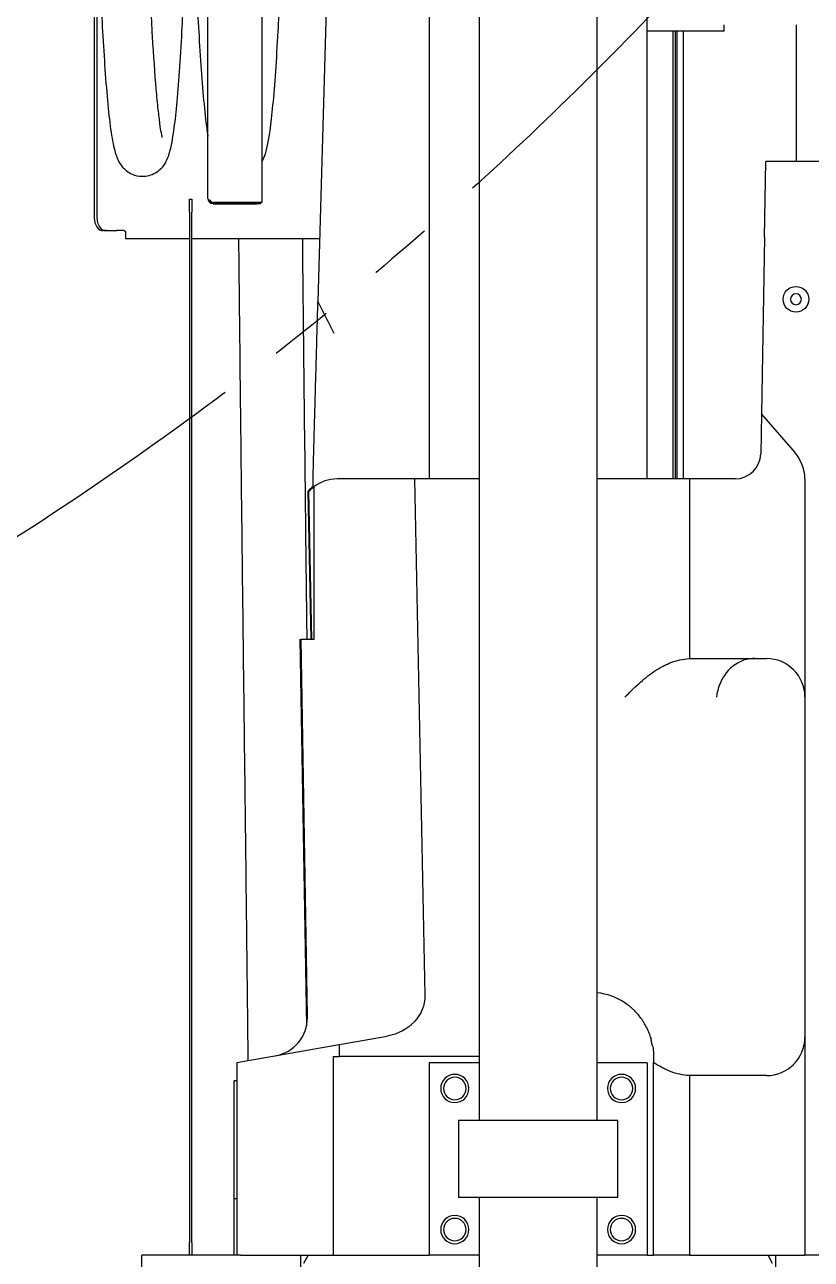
# Model space of a CAD drawing. Header units: millimetres. Extents: x 10462777 to 22643323, y 453826 to 1389191.
# Drawn here: x 11290172 to 11290786, y 580603 to 581565 of the extents above; entities that cross this region are included whole.
import ezdxf

# ---------------------------------------------------------------- set-up
doc = ezdxf.new("R2010")
doc.units = ezdxf.units.MM
doc.header["$LTSCALE"] = 200
doc.header["$MEASUREMENT"] = 0
doc.linetypes.add('PHANTOM', pattern=[2.5, 1.25, -0.25, 0.25, -0.25, 0.25, -0.25])
doc.layers.get('0').update_dxf_attribs({"linetype": 'CONTINUOUS'})
doc.layers.add('2', color=2, linetype='CONTINUOUS')
doc.layers.add('5', color=4, linetype='CONTINUOUS')
doc.layers.add('LAYOUT', color=8, linetype='CONTINUOUS', lineweight=25)

# ---------------------------------------------------------------- blocks, each defined once
blk = doc.blocks.new('A$C7DA30AB0')
at = {"layer": 'LAYOUT', "color": 6, "linetype": 'PHANTOM'}
blk.add_circle((3030.45, 3025.99, 0), 2693.02, dxfattribs=at)

msp = doc.modelspace()

# ---------------------------------------------------------------- linework, layer by layer
at = {"layer": '2', "color": 252, "linetype": 'Continuous'}
for p, q in [((11290487.91598, 582561.35677, 0), (11290487.91598, 581210.93165, 0)), ((11290657.81339, 581210.93165, 0), (11290657.81339, 582561.35677, 0)), ((11290315.36103, 581429.41224, 0), (11290315.36103, 582501.42746, 0)), ((11290357.36162, 582504.42551, 0), (11290357.36162, 581426.41419, 0)), ((11290226.69682, 581994.40353, 0), (11290226.69682, 581414.39529, 0)), ((11290228.81817, 581660.96223, 0), (11290228.81817, 581414.39529, 0)), ((11290677.86618, 581559.95064, 0), (11290677.86618, 581210.92006, 0)), ((11290679.8662, 581210.94693, 0), (11290679.8662, 581559.91705, 0)), ((11290680.86622, 581559.89974, 0), (11290680.86622, 581210.92315, 0)), ((11290685.86629, 581559.89974, 0), (11290685.86629, 581210.92315, 0)), ((11290774.36755, 581458.39968, 0), (11290774.36755, 581564.91378, 0)), ((11290300.86082, 581428.91223, 0), (11290302.86085, 581428.91223, 0)), ((11290300.86082, 581418.91209, 0), (11290300.86082, 581428.91223, 0)), ((11290302.86085, 581428.91223, 0), (11290302.86085, 581418.91209, 0)), ((11290319.36108, 581426.41419, 0), (11290317.71542, 581426.41419, 0)), ((11290318.00693, 581426.41219, 0), (11290319.36108, 581426.41219, 0)), ((11290353.36157, 581426.41419, 0), (11290319.36108, 581426.41419, 0)), ((11290319.36108, 581426.41219, 0), (11290353.36157, 581426.41219, 0)), ((11290319.36108, 581425.41218, 0), (11290353.36157, 581425.41218, 0)), ((11290357.36162, 581426.41419, 0), (11290353.36157, 581426.41419, 0)), ((11290353.36157, 581426.41219, 0), (11290356.36161, 581426.41219, 0)), ((11290356.36161, 581425.41218, 0), (11290353.36157, 581425.41218, 0)), ((11290356.36161, 581426.41219, 0), (11290356.36161, 581425.41218, 0)), ((11290300.86082, 581418.91209, 0), (11290300.86082, 580615.90068, 0)), ((11290302.86085, 580615.90068, 0), (11290302.86085, 581418.91209, 0)), ((11290235.88934, 581404.39515, 0), (11290233.76798, 581404.39515, 0)), ((11290235.88934, 581404.39515, 0), (11290244.20316, 581404.39515, 0)), ((11290246.32451, 581404.39515, 0), (11290244.20316, 581404.39515, 0)), ((11290250.00348, 581404.39515, 0), (11290246.32451, 581404.39515, 0)), ((11290251.00349, 581403.39514, 0), (11290251.00349, 581398.39506, 0)), ((11290251.00349, 581398.39506, 0), (11290300.86467, 581398.39506, 0)), ((11290302.86087, 581398.39506, 0), (11290402.49158, 581398.39506, 0)), ((11290337.8616, 580741.8613, 0), (11290335.86132, 580741.8613, 0)), ((11290335.86132, 580649.93611, 0), (11290335.86132, 580741.8613, 0)), ((11290337.8616, 580649.93611, 0), (11290335.86132, 580649.93611, 0)), ((11290335.86132, 580605.89887, 0), (11290335.86132, 580649.93611, 0)), ((11290300.86082, 580605.90054, 0), (11290300.86082, 580615.90068, 0)), ((11290302.86085, 580615.90068, 0), (11290302.86085, 580605.90054, 0)), ((11290340.77239, 580605.90054, 0), (11290263.8603, 580605.90054, 0)), ((11290263.8603, 580465.89855, 0), (11290263.8603, 580605.90054, 0)), ((11290387.86206, 580595.89915, 0), (11290387.86206, 580605.90054, 0)), ((11290393.63564, 580605.90054, 0), (11290390.00568, 580599.61326, 0)), ((11290755.72369, 580599.61326, 0), (11290752.09373, 580605.90054, 0)), ((11290757.86731, 580605.90054, 0), (11290757.86731, 580595.89915, 0))]:
    msp.add_line(p, q, dxfattribs=at)
at = {"layer": '2', "color": 124, "linetype": 'Continuous'}
for p, q in [((11290414.61244, 581835.91801, 0), (11290401.12966, 581349.11383, 0)), ((11290717.86674, 581559.91409, 0), (11290657.82038, 581559.91409, 0)), ((11290717.86674, 581559.91409, 0), (11290717.86674, 581564.91429, 0)), ((11290749.33569, 581399.31722, 0), (11290750.36721, 581458.41265, 0)), ((11290841.3685, 581458.41265, 0), (11290750.36721, 581458.41265, 0)), ((11290749.33569, 581399.31722, 0), (11290746.93277, 581261.65384, 0)), ((11290746.93277, 581261.65384, 0), (11290746.39003, 581230.56036, 0)), ((11290771.59116, 581233.4236, 0), (11290746.93277, 581261.65384, 0)), ((11290476.4397, 581210.90913, 0), (11290416.08037, 581210.90913, 0)), ((11290526.86454, 581210.90913, 0), (11290476.4397, 581210.90913, 0)), ((11290476.4397, 581210.90913, 0), (11290484.55472, 580808.28562, 0)), ((11290690.79972, 581210.90913, 0), (11290618.86518, 581210.90913, 0)), ((11290690.79972, 581210.90913, 0), (11290690.79972, 581070.86988, 0)), ((11290726.39279, 581210.90913, 0), (11290690.79972, 581210.90913, 0)), ((11290780.86764, 581210.90913, 0), (11290780.86764, 581040.90672, 0)), ((11290395.79122, 581085.90736, 0), (11290393.46248, 581201.447, 0)), ((11290396.39689, 581085.90736, 0), (11290394.0712, 581201.29552, 0)), ((11290397.8622, 581204.74406, 0), (11290397.8622, 581085.90736, 0)), ((11290386.98361, 581085.90736, 0), (11290392.24059, 580784.73532, 0)), ((11290386.98361, 581085.90736, 0), (11290387.73364, 581085.90736, 0)), ((11290387.73362, 581085.90736, 0), (11290392.86174, 580792.11767, 0)), ((11290397.8622, 581085.90736, 0), (11290387.73362, 581085.90736, 0)), ((11290692.09447, 581070.90714, 0), (11290750.86721, 581070.90714, 0)), ((11290780.86764, 581040.90672, 0), (11290780.86764, 580775.90295, 0)), ((11290392.87407, 580791.41125, 0), (11290392.86174, 580792.11767, 0)), ((11290337.86135, 580756.01329, 0), (11290417.56198, 580770.06666, 0)), ((11290417.56198, 580770.06666, 0), (11290455.15867, 580776.69597, 0)), ((11290417.56198, 580770.06666, 0), (11290417.56198, 580760.90274, 0)), ((11290780.86764, 580775.90295, 0), (11290780.86764, 580605.90054, 0)), ((11290412.94312, 580760.90274, 0), (11290412.94312, 580605.90054, 0)), ((11290412.94312, 580760.90274, 0), (11290417.56198, 580760.90274, 0)), ((11290526.86356, 580760.90274, 0), (11290417.56198, 580760.90274, 0)), ((11290337.86135, 580756.01329, 0), (11290337.86135, 580605.90054, 0)), ((11290662.86596, 580605.90054, 0), (11290662.86596, 580756.19973, 0)), ((11290690.79972, 580745.93979, 0), (11290690.79972, 580605.90054, 0)), ((11290750.86721, 580745.90253, 0), (11290692.09447, 580745.90253, 0)), ((11290340.77428, 580605.90054, 0), (11290412.94312, 580605.90054, 0)), ((11290412.94312, 580605.90054, 0), (11290487.8653, 580605.90054, 0)), ((11290657.8636, 580605.90054, 0), (11290662.86596, 580605.90054, 0)), ((11290690.79972, 580605.90054, 0), (11290662.86596, 580605.90054, 0)), ((11290690.79972, 580605.90054, 0), (11290780.86764, 580605.90054, 0)), ((11290997.87072, 580605.90054, 0), (11290780.86764, 580605.90054, 0))]:
    msp.add_line(p, q, dxfattribs=at)
msp.add_circle((11290773.86754, 581350.91112, 0), 10.00014, dxfattribs=at)
at = {"layer": '2', "color": 124, "linetype": 'Continuous', "extrusion": (0, 0, -1)}
for centre, radius in [((-11290773.86754, 581350.91112, 0), 4.25006), ((-11290507.86376, 580735.90238, 0), 8.75012), ((-11290637.86561, 580735.90238, 0), 8.75012), ((-11290507.86376, 580625.90082, 0), 8.75012), ((-11290637.86561, 580625.90082, 0), 8.75012)]:
    msp.add_circle(centre, radius, dxfattribs=at)
at = {"layer": '2', "color": 252, "linetype": 'Continuous'}
for radius, start, end in [(4.00006, 180, 207.78069021), (3.00004, 246.70254921, 270)]:
    msp.add_arc((11290319.36108, 581429.41224, 0), radius, start, end, dxfattribs=at)
at = {"layer": '2', "color": 252, "linetype": 'Continuous', "extrusion": (0, 0, -1)}
msp.add_arc((-11290319.36108, 581429.41224, 0), 4.00006, 270, 294.29345696, dxfattribs=at)
at = {"layer": '2', "color": 124, "linetype": 'Continuous'}
for centre, radius, start, end in [((11290726.39279, 581230.90942, 0), 20.00028, 270, 359.00000004), ((11290416.08037, 581180.90871, 0), 30.00043, 90, 127.39190417), ((11290415.33035, 581180.90871, 0), 30.00043, 126.6898114, 136.79584153), ((11290750.86721, 581040.90672, 0), 30.00043, 0, 90), ((11290612.86525, 580760.90274, 0), 50.00071, 56.35073961, 83.10921518), ((11290362.87822, 580790.88767, 0), 30.00043, 279.99999994, 0.99999996), ((11290750.86721, 580775.90295, 0), 30.00043, 270, 0)]:
    msp.add_arc(centre, radius, start, end, dxfattribs=at)
at = {"layer": '2', "color": 124, "linetype": 'Continuous', "extrusion": (0, 0, -1)}
msp.add_arc((-11290416.08037, 581180.90871, 0), 30.00043, 42.80855341, 52.60809583, dxfattribs=at)
at = {"layer": '2', "color": 252, "linetype": 'Continuous'}
for centre, major_axis, ratio, start_param, end_param in [((11290319.36108, 581429.41224, 0), (-4.00006, 0), 0.999333334, 0, 0.484864512), ((11290233.76798, 581414.39529, 0), (0, -10.00014), 0.707106781, 4.71238898, 6.283185307), ((11290235.88934, 581414.39529, 0), (0, 10.00014), 0.707106781, 1.570796327, 3.141592654)]:
    msp.add_ellipse(centre, major_axis=major_axis, ratio=ratio, start_param=start_param, end_param=end_param, dxfattribs=at)
at = {"layer": '2', "color": 124, "linetype": 'Continuous'}
for centre, major_axis, ratio, start_param, end_param in [((11290694.26387, 581210.90913, 0), (-86.60377, 0), 0.577350269, 3.141592654, 3.608674786), ((11290737.92635, 581040.90672, 0), (-10.16641, -28.7675), 0.837280089, 3.642192366, 5.000074551), ((11290778.91075, 581040.90672, 0), (-50.1116, 24.98226), 0.331472146, 5.696409769, 5.90932391)]:
    msp.add_ellipse(centre, major_axis=major_axis, ratio=ratio, start_param=start_param, end_param=end_param, dxfattribs=at)
at = {"layer": '2', "color": 124, "linetype": 'Continuous', "extrusion": (0, 0, -1)}
msp.add_ellipse((11290449.94915, 580806.24062, 0), major_axis=(34.21657, 6.03331), ratio=0.863460287, start_param=0.133570382, end_param=1.570796327, dxfattribs=at)
at = {"layer": '2', "color": 27, "linetype": 'Continuous'}
for points, knots in [([(11290279.51494, 581477.34538, 0), (11290280.13966, 581476.48084, 0), (11290278.9335, 581480.00045, 0), (11290278.03753, 581487.10033, 0), (11290276.54363, 581498.7814, 0), (11290274.51959, 581519.94836, 0), (11290272.08857, 581554.60443, 0), (11290269.61501, 581604.01354, 0), (11290267.34278, 581663.33982, 0), (11290265.33281, 581732.52654, 0), (11290263.59816, 581812.06651, 0), (11290262.29932, 581891.59823, 0), (11290261.32939, 581970.0504, 0), (11290260.60604, 582047.28879, 0), (11290260.03724, 582130.59535, 0), (11290259.70255, 582203.65043, 0), (11290259.50451, 582265.41228, 0), (11290259.3905, 582312.93081, 0), (11290259.30683, 582362.71621, 0), (11290259.25171, 582414.71329, 0), (11290259.22119, 582468.8383, 0), (11290259.21075, 582524.97454, 0), (11290259.20892, 582563.05616, 0), (11290259.21016, 582582.40896, 0)], [0, 0, 0, 0, 0.025389539, 0.048545827, 0.071841183, 0.097469773, 0.150191775, 0.202651124, 0.254094874, 0.31963857, 0.386189789, 0.455444735, 0.515241905, 0.576054535, 0.640566423, 0.713677883, 0.749389941, 0.786896547, 0.826181268, 0.867207931, 0.909916637, 0.954220594, 1, 1, 1, 1]), ([(11290220.50977, 582546.40554, 0), (11290220.51017, 582539.37713, 0), (11290220.51236, 582514.55222, 0), (11290220.51967, 582473.19918, 0), (11290220.54538, 582423.63151, 0), (11290220.58852, 582377.90364, 0), (11290220.64895, 582336.02308, 0), (11290220.73637, 582291.98803, 0), (11290220.85597, 582247.52575, 0), (11290221.01466, 582203.08836, 0), (11290221.28855, 582141.20519, 0), (11290221.7947, 582058.12861, 0), (11290222.7009, 581961.24822, 0), (11290223.86413, 581873.25585, 0), (11290225.22545, 581795.19505, 0), (11290226.80983, 581726.00311, 0), (11290228.56209, 581666.22453, 0), (11290230.19333, 581621.49897, 0), (11290231.81886, 581584.90728, 0), (11290233.42362, 581554.5261, 0), (11290235.32733, 581525.17364, 0), (11290237.57535, 581498.95887, 0), (11290239.97139, 581478.52042, 0), (11290242.73426, 581465.77402, 0), (11290244.9846, 581459.69286, 0), (11290248.06446, 581454.04375, 0), (11290254.94625, 581448.25319, 0), (11290264.50297, 581445.96374, 0), (11290273.73683, 581448.3155, 0), (11290280.21164, 581453.98048, 0), (11290282.35878, 581457.47193, 0), (11290284.88828, 581462.83235, 0), (11290286.9203, 581470.78366, 0), (11290289.13173, 581483.50608, 0), (11290291.21511, 581502.08961, 0), (11290293.2778, 581527.83581, 0), (11290295.45842, 581563.87705, 0), (11290297.52052, 581609.8949, 0), (11290299.12722, 581658.63103, 0), (11290300.25306, 581701.56412, 0), (11290300.89013, 581730.62656, 0), (11290301.22003, 581747.62459, 0), (11290301.30612, 581752.211, 0)], [0, 0, 0, 0, 0.012083754, 0.042680856, 0.071097193, 0.097306776, 0.121309226, 0.143123132, 0.173059851, 0.197834189, 0.219670765, 0.279775546, 0.341429244, 0.38835698, 0.435007168, 0.481698348, 0.516405908, 0.550519525, 0.572840027, 0.596116508, 0.621489259, 0.648618761, 0.675610646, 0.700523709, 0.709473304, 0.718222938, 0.727249736, 0.733926305, 0.74184291, 0.746889806, 0.75398821, 0.765747951, 0.781026227, 0.797326458, 0.820784346, 0.846539579, 0.872626302, 0.910489892, 0.946472426, 0.969122402, 0.991696481, 1, 1, 1, 1]), ([(11290295.52343, 582473.90297, 0), (11290295.52365, 582473.24566, 0), (11290295.52963, 582456.0605, 0), (11290295.54645, 582423.63151, 0), (11290295.58958, 582377.90364, 0), (11290295.65001, 582336.02308, 0), (11290295.73743, 582291.98803, 0), (11290295.85704, 582247.52575, 0), (11290296.01572, 582203.08836, 0), (11290296.28962, 582141.20519, 0), (11290296.79577, 582058.12861, 0), (11290297.70197, 581961.24822, 0), (11290298.8652, 581873.25585, 0), (11290300.22651, 581795.19505, 0), (11290301.8109, 581726.00311, 0), (11290303.56316, 581666.22453, 0), (11290305.1944, 581621.49897, 0), (11290306.81992, 581584.90728, 0), (11290308.42468, 581554.5261, 0), (11290310.32839, 581525.17364, 0), (11290312.57641, 581498.95887, 0), (11290314.24258, 581484.74632, 0), (11290315.31137, 581478.28281, 0), (11290315.34375, 581478.08891, 0)], [0, 0, 0, 0, 0.001779993, 0.046537337, 0.087818919, 0.125624141, 0.159982281, 0.207134313, 0.246155302, 0.28054915, 0.375217594, 0.472325668, 0.546239518, 0.619716213, 0.693257473, 0.747923851, 0.801654735, 0.836810794, 0.873472572, 0.913436096, 0.956166603, 0.998680353, 1, 1, 1, 1]), ([(11290357.41394, 581457.7696, 0), (11290358.19104, 581459.24694, 0), (11290359.9873, 581463.21563, 0), (11290361.92137, 581470.78366, 0), (11290364.1328, 581483.50608, 0), (11290366.21617, 581502.08961, 0), (11290368.27887, 581527.83581, 0), (11290370.45949, 581563.87705, 0), (11290372.52158, 581609.8949, 0), (11290374.12829, 581658.63103, 0), (11290375.25412, 581701.56412, 0), (11290376.1071, 581740.47609, 0), (11290376.9041, 581784.84203, 0), (11290377.64447, 581837.44735, 0), (11290378.28127, 581899.00448, 0), (11290378.76922, 581969.8671, 0), (11290379.08115, 582050.09033, 0), (11290379.20459, 582139.3337, 0), (11290379.22708, 582201.77464, 0), (11290379.21187, 582234.40605, 0)], [0, 0, 0, 0, 0.018490146, 0.047701824, 0.078867457, 0.123718348, 0.172961703, 0.222838862, 0.295233092, 0.364030791, 0.407336975, 0.450498046, 0.501059297, 0.560195489, 0.628535641, 0.706609584, 0.794718013, 0.892755979, 1, 1, 1, 1]), ([(11290339.2288, 581398.36606, 0), (11290339.39442, 581381.87105, 0), (11290339.95759, 581326.97567, 0), (11290340.91252, 581239.60343, 0), (11290342.10039, 581136.8684, 0), (11290343.23901, 581041.29856, 0), (11290344.33151, 580950.17442, 0), (11290345.13958, 580881.42738, 0), (11290345.68036, 580833.95818, 0), (11290346.02635, 580802.93098, 0), (11290346.30124, 580777.59695, 0), (11290346.46526, 580762.09664, 0), (11290346.51425, 580757.42841, 0)], [0, 0, 0, 0, 0.074447447, 0.247860086, 0.395241281, 0.541985852, 0.687204306, 0.821326768, 0.871664609, 0.920371346, 0.97591205, 1, 1, 1, 1]), ([(11290392.71298, 581085.86974, 0), (11290392.37175, 581114.57618, 0), (11290391.52774, 581186.13727, 0), (11290390.34782, 581290.52055, 0), (11290389.55681, 581366.03622, 0), (11290389.23226, 581398.34335, 0)], [0, 0, 0, 0, 0.279245773, 0.691887, 1, 1, 1, 1])]:
    msp.add_open_spline(points, degree=3, knots=knots, dxfattribs=at)
at = {"layer": '2', "color": 252, "linetype": 'Continuous'}
for points, knots in [([(11290317.71542, 581426.41419, 0), (11290317.74468, 581426.49033, 0), (11290317.76585, 581426.56869, 0), (11290317.78963, 581426.73035, 0), (11290317.79173, 581426.81373, 0), (11290317.76792, 581427.05678, 0), (11290317.71226, 581427.21412, 0), (11290317.55271, 581427.49246, 0), (11290317.45238, 581427.61133, 0), (11290317.22887, 581427.81352, 0), (11290317.10837, 581427.894, 0), (11290316.86255, 581428.0126, 0), (11290316.74051, 581428.04941, 0), (11290316.50118, 581428.07477, 0), (11290316.39043, 581428.06208, 0), (11290316.08301, 581427.9522, 0), (11290315.92576, 581427.78815, 0), (11290315.82208, 581427.5491, 0)], [0, 0, 0, 0, 0.0625, 0.0625, 0.125, 0.125, 0.25, 0.25, 0.375, 0.375, 0.5, 0.5, 0.625, 0.625, 0.75, 0.75, 1, 1, 1, 1]), ([(11290316.82583, 581427.80932, 0), (11290316.65874, 581427.76559, 0), (11290316.49161, 581427.72192, 0), (11290316.24051, 581427.65683, 0), (11290316.15666, 581427.63517, 0), (11290315.98923, 581427.59203, 0), (11290315.90566, 581427.57055, 0), (11290315.82208, 581427.5491, 0)], [0, 0, 0, 0, 0.499971527, 0.499971527, 0.750483743, 0.750483743, 1, 1, 1, 1]), ([(11290316.82583, 581427.80825, 0), (11290316.68363, 581427.77101, 0), (11290316.54141, 581427.7338, 0), (11290316.30283, 581427.6718, 0), (11290316.20652, 581427.64686, 0), (11290316.01418, 581427.59723, 0), (11290315.91814, 581427.57253, 0), (11290315.82208, 581427.54785, 0)], [0, 0, 0, 0, 0.425488432, 0.425488432, 0.713241966, 0.713241966, 1, 1, 1, 1]), ([(11290315.82208, 581427.54785, 0), (11290315.84791, 581427.49883, 0), (11290315.87728, 581427.44557, 0), (11290315.94284, 581427.33371, 0), (11290315.97859, 581427.27583, 0), (11290316.05655, 581427.15711, 0), (11290316.0991, 581427.09582, 0), (11290316.18996, 581426.97292, 0), (11290316.23792, 581426.91172, 0), (11290316.33926, 581426.79016, 0), (11290316.39269, 581426.72973, 0), (11290316.5053, 581426.61015, 0), (11290316.56295, 581426.55261, 0), (11290316.68085, 581426.44183, 0), (11290316.74109, 581426.38858, 0), (11290316.86404, 581426.28627, 0), (11290316.92592, 581426.23794, 0), (11290317.04792, 581426.14796, 0), (11290317.10839, 581426.10604, 0), (11290317.22772, 581426.02781, 0), (11290317.28608, 581425.99187, 0), (11290317.39652, 581425.92726, 0), (11290317.44904, 581425.89832, 0), (11290317.54725, 581425.84663, 0), (11290317.59307, 581425.82385, 0), (11290317.67198, 581425.78604, 0), (11290317.70562, 581425.77071, 0), (11290317.74517, 581425.75307, 0), (11290317.75634, 581425.74817, 0), (11290317.76513, 581425.74434, 0)], [0, 0, 0, 0, 0.074010846, 0.074010846, 0.148021693, 0.148021693, 0.222032539, 0.222032539, 0.296043386, 0.296043386, 0.370054232, 0.370054232, 0.444065079, 0.444065079, 0.518075925, 0.518075925, 0.592086771, 0.592086771, 0.666097618, 0.666097618, 0.740108464, 0.740108464, 0.814119311, 0.814119311, 0.888130157, 0.888130157, 0.962141004, 0.962141004, 1, 1, 1, 1]), ([(11290316.82583, 581427.80825, 0), (11290316.84913, 581427.77143, 0), (11290316.87439, 581427.73326, 0), (11290316.92957, 581427.6543, 0), (11290316.95969, 581427.61324, 0), (11290317.02477, 581427.5295, 0), (11290317.05915, 581427.48755, 0), (11290317.13201, 581427.40361, 0), (11290317.17097, 581427.36115, 0), (11290317.25088, 581427.27903, 0), (11290317.29171, 581427.23942, 0), (11290317.37506, 581427.16298, 0), (11290317.41791, 581427.12591, 0), (11290317.50201, 581427.05702, 0), (11290317.54358, 581427.02487, 0), (11290317.62563, 581426.96457, 0), (11290317.66585, 581426.93664, 0), (11290317.73132, 581426.89327, 0), (11290317.7577, 581426.87643, 0), (11290317.78327, 581426.86062, 0)], [0, 0, 0, 0, 0.114922268, 0.114922268, 0.229844536, 0.229844536, 0.344766804, 0.344766804, 0.459689072, 0.459689072, 0.57461134, 0.57461134, 0.689533608, 0.689533608, 0.804455876, 0.804455876, 0.919378144, 0.919378144, 1, 1, 1, 1]), ([(11290250.00348, 581404.39515, 0), (11290250.06969, 581404.39515, 0), (11290250.1348, 581404.38864, 0), (11290250.26289, 581404.36312, 0), (11290250.32653, 581404.34381, 0), (11290250.44785, 581404.2934, 0), (11290250.50538, 581404.26255, 0), (11290250.61423, 581404.18968, 0), (11290250.66574, 581404.14727, 0), (11290250.75797, 581404.05471, 0), (11290250.79932, 581404.00423, 0), (11290250.87227, 581403.89469, 0), (11290250.90317, 581403.83651, 0), (11290250.95272, 581403.71636, 0), (11290250.97174, 581403.65356, 0), (11290250.99716, 581403.52517, 0), (11290251.00349, 581403.46042, 0), (11290251.00349, 581403.39514, 0)], [0, 0, 0, 0, 0.125, 0.125, 0.25, 0.25, 0.375, 0.375, 0.5, 0.5, 0.625, 0.625, 0.75, 0.75, 0.875, 0.875, 1, 1, 1, 1])]:
    msp.add_open_spline(points, degree=3, knots=knots, dxfattribs=at)
for points, degree in [([(11290316.95868, 581427.96216, 0), (11290316.90853, 581427.92089, 0), (11290316.86402, 581427.86899, 0), (11290316.82583, 581427.80932, 0)], 3), ([(11290317.71542, 581425.76638, 0), (11290318.00693, 581426.41219, 0)], 1)]:
    msp.add_open_spline(points, degree=degree, dxfattribs=at)
at = {"layer": '2', "color": 124, "linetype": 'Continuous'}
for points, knots in [([(11290397.30188, 581210.90913, 0), (11290397.36847, 581213.31351, 0), (11290397.45115, 581216.2988, 0), (11290397.59821, 581221.60837, 0), (11290397.65109, 581223.51768, 0), (11290397.73627, 581226.59336, 0), (11290397.76565, 581227.65392, 0), (11290397.82638, 581229.84676, 0), (11290397.85782, 581230.98192, 0), (11290398.01869, 581236.7902, 0), (11290398.15945, 581241.87235, 0), (11290398.38803, 581250.12521, 0), (11290398.46714, 581252.98174, 0), (11290398.59027, 581257.42754, 0), (11290398.63206, 581258.93635, 0), (11290398.69588, 581261.24058, 0), (11290398.71735, 581262.01578, 0), (11290398.76046, 581263.5722, 0), (11290398.78212, 581264.35436, 0), (11290398.97806, 581271.42898, 0), (11290399.15911, 581277.96576, 0), (11290399.44073, 581288.1337, 0), (11290399.53628, 581291.58382, 0), (11290399.65788, 581295.97419, 0), (11290399.68231, 581296.85615, 0), (11290399.73138, 581298.62794, 0), (11290399.75606, 581299.51885, 0), (11290399.83016, 581302.1944, 0), (11290399.87963, 581303.98059, 0), (11290400.12733, 581312.92386, 0), (11290400.32657, 581320.1175, 0), (11290400.62702, 581330.96554, 0), (11290400.72744, 581334.59121, 0), (11290400.87848, 581340.04458, 0), (11290400.92896, 581341.86732, 0), (11290401.02954, 581345.49894, 0), (11290401.07968, 581347.30917, 0), (11290401.12966, 581349.11383, 0)], [0, 0, 0, 0, 0.125, 0.125, 0.1875, 0.1875, 0.21875, 0.21875, 0.25, 0.25, 0.375, 0.375, 0.4375, 0.4375, 0.46875, 0.46875, 0.484375, 0.484375, 0.5, 0.5, 0.625, 0.625, 0.6875, 0.6875, 0.703125, 0.703125, 0.71875, 0.71875, 0.75, 0.75, 0.875, 0.875, 0.9375, 0.9375, 0.96875, 0.96875, 1, 1, 1, 1]), ([(11290640.57102, 581040.90672, 0), (11290640.79099, 581041.12669, 0), (11290641.01315, 581041.34885, 0), (11290641.45549, 581041.79103, 0), (11290642.11912, 581042.45417, 0), (11290643.66922, 581043.99973, 0), (11290645.00352, 581045.31846, 0), (11290647.6871, 581047.9398, 0), (11290649.49615, 581049.66589, 0), (11290653.19413, 581053.03226, 0), (11290655.08301, 581054.67261, 0), (11290658.98129, 581057.82389, 0), (11290660.97742, 581059.3238, 0), (11290665.08825, 581062.12405, 0), (11290667.2033, 581063.42502, 0), (11290670.48712, 581065.19149, 0), (11290671.60029, 581065.74944, 0), (11290673.86797, 581066.79659, 0), (11290675.02436, 581067.28652, 0), (11290678.55097, 581068.63622, 0), (11290680.93992, 581069.3621, 0), (11290685.80264, 581070.42445, 0), (11290688.27621, 581070.76179, 0), (11290690.79972, 581070.86988, 0)], [0, 0, 0, 0, 0.015625, 0.015625, 0.03125, 0.0625, 0.125, 0.125, 0.25, 0.25, 0.375, 0.375, 0.5, 0.5, 0.625, 0.625, 0.6875, 0.6875, 0.75, 0.75, 0.875, 0.875, 1, 1, 1, 1]), ([(11290660.56289, 580775.90295, 0), (11290660.1388, 580777.25146, 0), (11290659.66263, 580778.56655, 0), (11290658.60862, 580781.14006, 0), (11290658.03076, 580782.39845, 0), (11290656.77181, 580784.86527, 0), (11290656.09072, 580786.07368, 0), (11290654.98764, 580787.85199, 0), (11290654.60622, 580788.4392, 0), (11290653.81559, 580789.60179, 0), (11290653.40853, 580790.17399, 0), (11290652.15186, 580791.86409, 0), (11290651.26681, 580792.95554, 0), (11290649.39829, 580795.06995, 0), (11290648.41484, 580796.09292, 0), (11290646.86034, 580797.57586, 0), (11290646.32892, 580798.06157, 0), (11290645.5109, 580798.77705, 0), (11290645.23446, 580799.0136, 0), (11290644.6758, 580799.48114, 0), (11290644.39391, 580799.71186, 0), (11290642.97155, 580800.85028, 0), (11290641.79256, 580801.71248, 0), (11290640.57102, 580802.52559, 0)], [0, 0, 0, 0, 0.125, 0.125, 0.25, 0.25, 0.375, 0.375, 0.4375, 0.4375, 0.5, 0.5, 0.625, 0.625, 0.75, 0.75, 0.8125, 0.8125, 0.84375, 0.84375, 0.875, 0.875, 1, 1, 1, 1]), ([(11290662.26761, 580768.61496, 0), (11290661.93869, 580769.5372, 0), (11290661.66694, 580770.47411, 0), (11290661.24925, 580772.38021, 0), (11290661.1032, 580773.35099, 0), (11290661.02753, 580774.3365, 0)], [0, 0, 0, 0, 0.5, 0.5, 1, 1, 1, 1]), ([(11290662.26761, 580768.61496, 0), (11290662.48875, 580767.19837, 0), (11290662.6371, 580765.85322, 0), (11290662.75545, 580764.24096, 0), (11290662.77572, 580763.92199, 0), (11290662.80991, 580763.2906, 0), (11290662.82381, 580762.97801, 0), (11290662.8563, 580762.06072, 0), (11290662.86596, 580761.47224, 0), (11290662.86596, 580760.90274, 0)], [0, 0, 0, 0, 0.5, 0.5, 0.625, 0.625, 0.75, 0.75, 1, 1, 1, 1]), ([(11290662.86596, 580760.90274, 0), (11290662.86596, 580760.05561, 0), (11290662.86596, 580759.24182, 0), (11290662.86596, 580757.67538, 0), (11290662.86596, 580756.92168, 0), (11290662.86596, 580756.19973, 0)], [0, 0, 0, 0, 0.5, 0.5, 1, 1, 1, 1]), ([(11290690.79972, 580745.93979, 0), (11290688.25913, 580746.04861, 0), (11290685.76914, 580746.38978, 0), (11290680.87466, 580747.46465, 0), (11290678.47036, 580748.19925, 0), (11290674.92142, 580749.56522, 0), (11290673.75916, 580750.06048, 0), (11290671.47893, 580751.11941, 0), (11290670.3597, 580751.68359, 0), (11290667.0582, 580753.46959, 0), (11290664.93205, 580754.78472, 0), (11290662.86596, 580756.19973, 0)], [0, 0, 0, 0, 0.25, 0.25, 0.5, 0.5, 0.625, 0.625, 0.75, 0.75, 1, 1, 1, 1])]:
    msp.add_open_spline(points, degree=3, knots=knots, dxfattribs=at)
for points in [[(11290401.12966, 581349.11383, 0), (11290405.11243, 581340.86447, 0), (11290409.35709, 581332.74756, 0), (11290413.5991, 581324.63043, 0)], [(11290397.41557, 581204.39588, 0), (11290397.41556, 581204.39603, 0), (11290397.39624, 581205.50279, 0), (11290397.33977, 581208.73809, 0), (11290397.30188, 581210.90913, 0)], [(11290690.79972, 581070.86988, 0), (11290691.23103, 581070.89472, 0), (11290691.66262, 581070.90714, 0), (11290692.09447, 581070.90714, 0)], [(11290660.56289, 580775.90295, 0), (11290660.72482, 580775.38806, 0), (11290660.87978, 580774.86621, 0), (11290661.02753, 580774.3365, 0)], [(11290692.09447, 580745.90253, 0), (11290691.66262, 580745.90253, 0), (11290691.23103, 580745.91495, 0), (11290690.79972, 580745.93979, 0)]]:
    msp.add_open_spline(points, degree=3, dxfattribs=at)
at = {"layer": '5', "color": 60, "linetype": 'Continuous'}
for p, q in [((11290526.86403, 582019.92062, 0), (11290526.86403, 580710.90203, 0)), ((11290618.86534, 580710.90203, 0), (11290618.86534, 582019.92062, 0)), ((11290526.86575, 580755.90267, 0), (11290487.86348, 580755.90267, 0)), ((11290487.86348, 580755.90267, 0), (11290487.86348, 580605.90054, 0)), ((11290657.86589, 580755.90267, 0), (11290618.86362, 580755.90267, 0)), ((11290657.86589, 580755.90267, 0), (11290657.86589, 580605.90054, 0)), ((11290510.8638, 580710.90203, 0), (11290510.8638, 580650.90118, 0)), ((11290634.86557, 580710.90203, 0), (11290510.8638, 580710.90203, 0)), ((11290634.86557, 580650.90118, 0), (11290634.86557, 580710.90203, 0)), ((11290634.86557, 580650.90118, 0), (11290510.8638, 580650.90118, 0)), ((11290526.86403, 580650.90118, 0), (11290526.86403, 579525.6816, 0)), ((11290618.86534, 579525.6816, 0), (11290618.86534, 580650.90118, 0)), ((11290526.86575, 580605.90054, 0), (11290487.86348, 580605.90054, 0)), ((11290657.86589, 580605.90054, 0), (11290618.86362, 580605.90054, 0))]:
    msp.add_line(p, q, dxfattribs=at)
at = {"layer": '5', "color": 60, "linetype": 'Continuous', "extrusion": (0, 0, -1)}
for centre in [(-11290507.86376, 580735.90238, 0), (-11290637.86561, 580735.90238, 0), (-11290507.86376, 580625.90082, 0), (-11290637.86561, 580625.90082, 0)]:
    msp.add_circle(centre, 11.00016, dxfattribs=at)

# ---------------------------------------------------------------- block references
at = {"ltscale": 10}
msp.add_blockref('A$C7DA30AB0', (11285684.40366, 580408.4363), dxfattribs=at)

doc.saveas('drawing.dxf')
